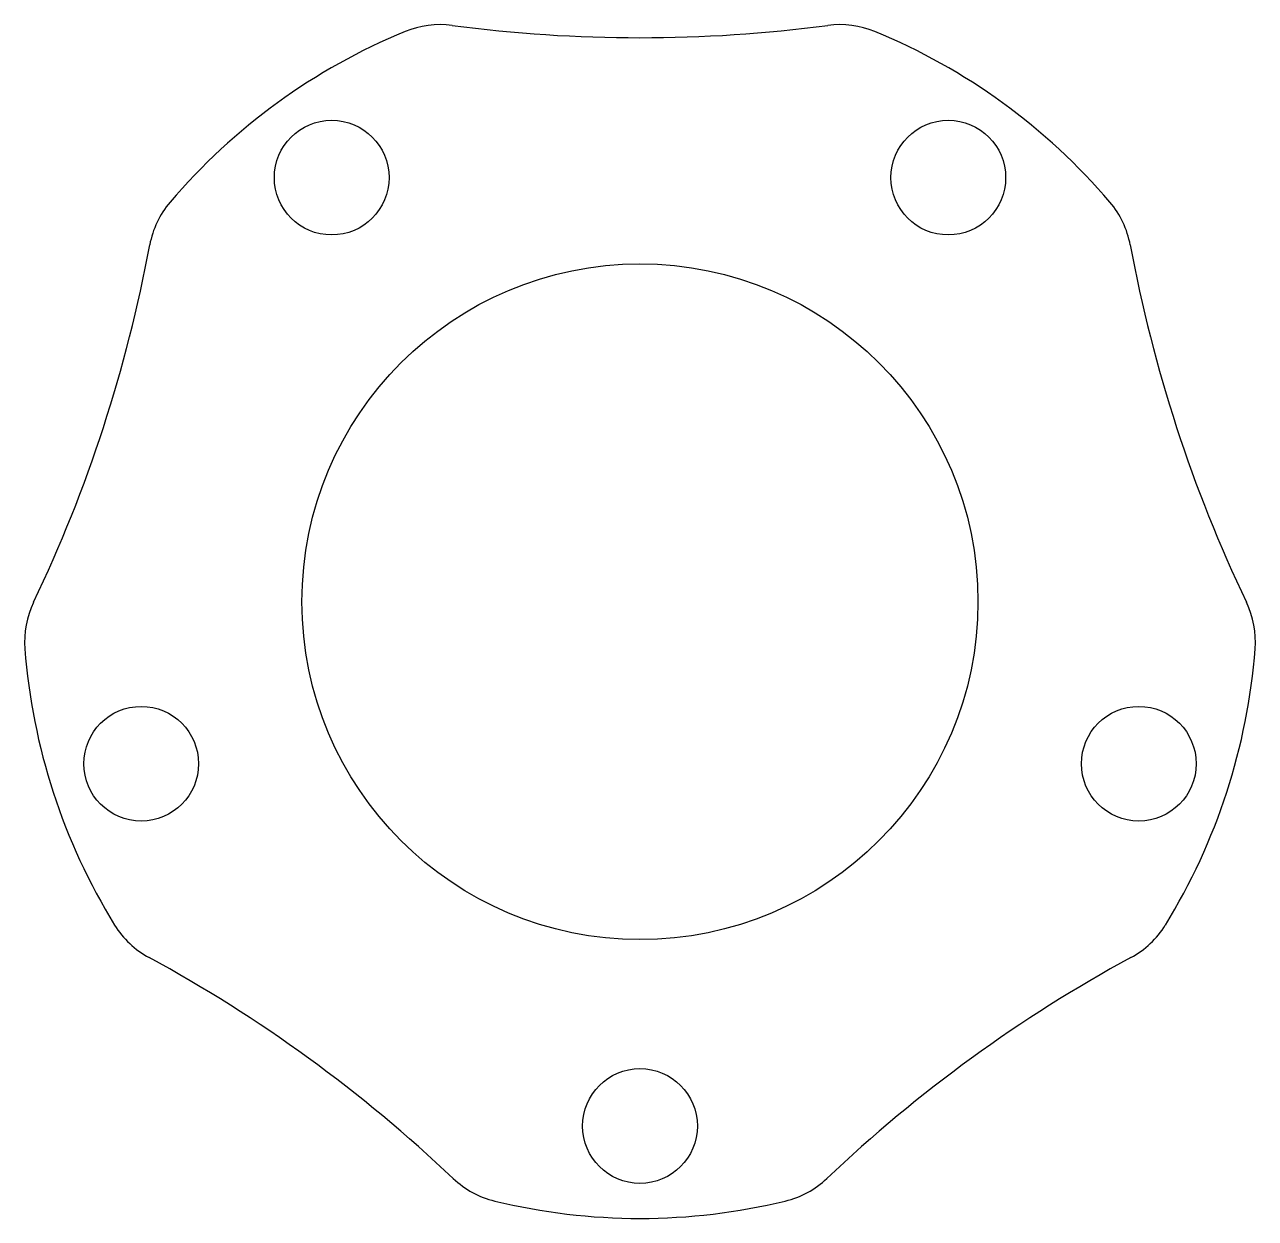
# Model space of a CAD drawing. Header units: inches. Extents: x -4.39 to 0.89, y -9.91 to -4.79.
import ezdxf

# ---------------------------------------------------------------- set-up
doc = ezdxf.new("R2010")
doc.units = ezdxf.units.IN
doc.header["$MEASUREMENT"] = 0

msp = doc.modelspace()

# ---------------------------------------------------------------- linework, layer by layer
at = {"color": 7, "linetype": 'Continuous', "lineweight": 25}
for centre, radius in [((-3.0713, -5.4478), 0.2461), ((-0.4263, -5.4478), 0.2461), ((-1.7488, -7.2681), 1.45), ((-3.8886, -7.9634), 0.2461), ((0.3911, -7.9633), 0.2461), ((-1.7488, -9.5181), 0.2461)]:
    msp.add_circle(centre, radius, dxfattribs=at)
for centre, radius, start, end in [((-2.6065, -5.1849), 0.3937, 82.4939, 112.3792), ((-1.7488, 1.3252), 6.1726, 262.49389, 277.50579), ((-0.891, -5.1849), 0.3937, 67.6205, 97.5058), ((-1.7488, -7.2681), 2.6466, 112.3792, 139.6189), ((-1.7488, -7.2681), 2.6466, 40.3792, 67.6205), ((-3.4649, -5.8085), 0.3937, 139.6189, 169.5063), ((-0.0326, -5.8086), 0.3937, 10.4939, 40.3792), ((-9.9214, -4.6126), 6.1726, 334.4934, 349.50634), ((6.4239, -4.6126), 6.1726, 190.49389, 205.50579), ((-3.9951, -7.4402), 0.3937, 154.4934, 184.3808), ((0.4975, -7.4401), 0.3937, 355.6205, 25.5058), ((-1.7488, -7.2681), 2.6466, 184.3808, 211.6188), ((-1.7488, -7.2681), 2.6466, 328.3801, 355.6205), ((-3.6672, -8.4492), 0.3937, 211.6188, 241.5066), ((0.1696, -8.4492), 0.3937, 298.4941, 328.3801), ((-6.7997, -14.2201), 6.1726, 46.4935, 61.50665), ((3.3022, -14.2201), 6.1726, 118.49406, 133.5063), ((-2.2792, -9.4576), 0.3937, 226.4935, 256.3814), ((-1.2183, -9.4576), 0.3937, 283.6203, 313.5063), ((-1.7488, -7.2681), 2.6466, 256.3814, 283.6203)]:
    msp.add_arc(centre, radius, start, end, dxfattribs=at)

doc.saveas('drawing.dxf')
